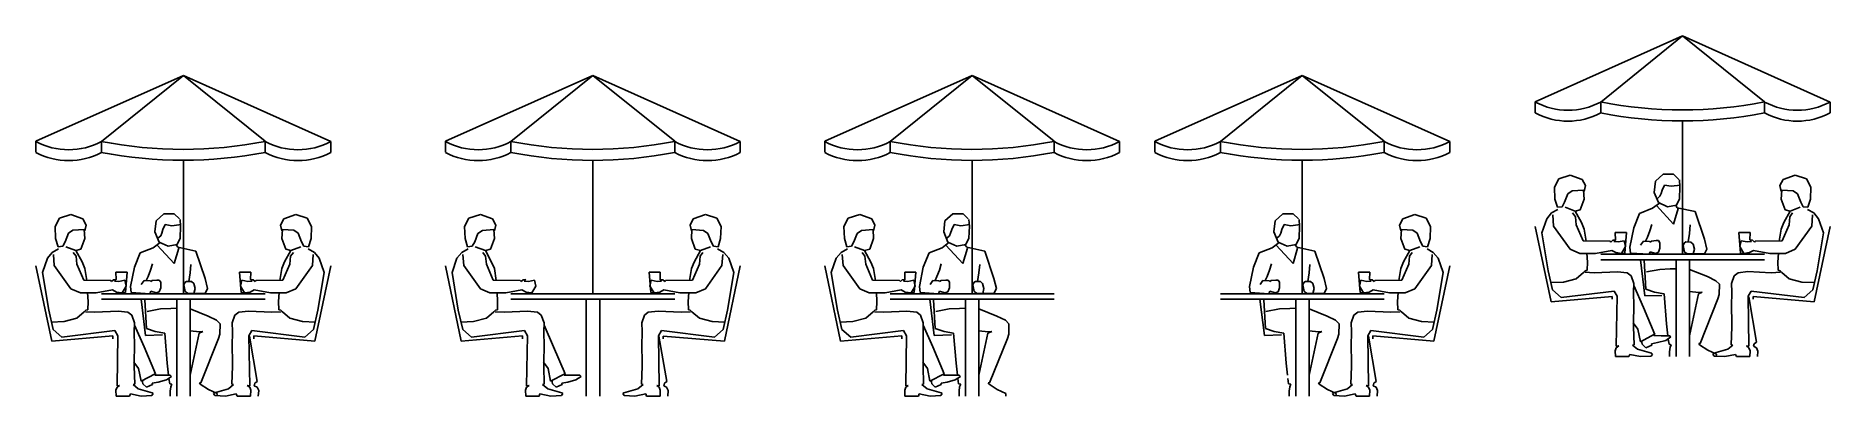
# Model space of a CAD drawing. Header units: millimetres. Extents: x 616.9 to 631.8, y -748.4 to -745.5.
import ezdxf

# ---------------------------------------------------------------- set-up
doc = ezdxf.new("R2010")
doc.units = ezdxf.units.MM
doc.header["$LTSCALE"] = 0.1
doc.layers.add('Texto', color=7, linetype='Continuous')

# ---------------------------------------------------------------- blocks, each defined once
blk = doc.blocks.new('GROUP06')
at = {"linetype": 'Continuous'}
for p, q in [((-897.84, 1623.507), (41.847, 2043.891)), ((-480.24, 1622.115), (41.847, 2043.891)), ((981.447, 1622.115), (41.847, 2043.891)), ((563.847, 1623.507), (41.847, 2043.891)), ((-897.84, 1553.907), (-897.84, 1623.507)), ((-480.24, 1552.515), (-480.24, 1622.115)), ((563.847, 1553.907), (563.847, 1623.507)), ((981.447, 1552.515), (981.447, 1622.115)), ((41.847, 652.5), (41.847, 1503.447)), ((-675.12, 1157.187), (-748.2, 1132.827)), ((-598.56, 1129.347), (-675.12, 1157.187)), ((-81.78, 1162.407), (-132.24, 1117.167)), ((-15.66, 1162.407), (-81.78, 1162.407)), ((17.4, 1129.347), (-15.66, 1162.407)), ((682.167, 1129.347), (758.727, 1157.187)), ((758.727, 1157.187), (831.807, 1132.827)), ((-748.2, 1132.827), (-776.04, 1080.627)), ((-776.04, 1080.627), (-772.56, 1004.067)), ((-711.66, 983.187), (-690.78, 1037.127)), ((-690.78, 1037.127), (-662.94, 1056.267)), ((-662.94, 1056.267), (-589.86, 1061.487)), ((-577.68, 1089.327), (-598.56, 1129.347)), ((-589.86, 1061.487), (-586.38, 1004.067)), ((-586.38, 1052.787), (-577.68, 1089.327)), ((-132.24, 1117.167), (-139.2, 1045.827)), ((-139.2, 1045.827), (-113.1, 981.447)), ((-95.7, 1038.867), (-102.66, 1021.467)), ((-88.74, 1061.487), (-95.7, 1038.867)), ((-73.08, 1092.807), (-88.74, 1061.487)), ((-31.32, 1085.847), (-73.08, 1092.807)), ((27.84, 1092.807), (-31.32, 1085.847)), ((24.36, 1082.367), (20.88, 1125.867)), ((20.88, 1005.807), (24.36, 1082.367)), ((661.287, 1089.327), (682.167, 1129.347)), ((669.987, 1052.787), (661.287, 1089.327)), ((673.467, 1061.487), (669.987, 1004.067)), ((746.547, 1056.267), (673.467, 1061.487)), ((774.387, 1037.127), (746.547, 1056.267)), ((795.267, 983.187), (774.387, 1037.127)), ((831.807, 1132.827), (859.647, 1080.627)), ((859.647, 1080.627), (856.167, 1004.067)), ((-793.44, 915.327), (-824.76, 878.787)), ((-753.42, 937.947), (-793.44, 915.327)), ((-772.56, 1004.067), (-756.9, 951.867)), ((-756.9, 951.867), (-727.32, 955.347)), ((-727.32, 955.347), (-711.66, 983.187)), ((-643.8, 927.507), (-708.18, 951.867)), ((-642.06, 890.967), (-659.46, 915.327)), ((-610.74, 936.207), (-643.8, 927.507)), ((-643.8, 927.507), (-603.78, 854.427)), ((-586.38, 1004.067), (-610.74, 936.207)), ((-149.64, 944.907), (-233.16, 911.847)), ((-106.14, 977.967), (-149.64, 944.907)), ((-125.28, 962.307), (-17.4, 843.987)), ((-102.66, 1021.467), (-120.06, 1005.807)), ((-113.1, 981.447), (-55.68, 955.347)), ((-55.68, 955.347), (1.74, 965.787)), ((-17.4, 843.987), (12.18, 943.167)), ((-1.74, 962.307), (6.96, 948.387)), ((1.74, 965.787), (20.88, 1005.807)), ((6.96, 948.387), (121.887, 924.027)), ((121.887, 924.027), (181.047, 748.2)), ((669.987, 1004.067), (694.347, 936.207)), ((727.407, 927.507), (687.387, 854.427)), ((694.347, 936.207), (727.407, 927.507)), ((725.667, 890.967), (743.067, 915.327)), ((727.407, 927.507), (791.787, 951.867)), ((810.927, 955.347), (795.267, 983.187)), ((840.507, 951.867), (810.927, 955.347)), ((837.027, 937.947), (877.047, 915.327)), ((856.167, 1004.067), (840.507, 951.867)), ((877.047, 915.327), (908.367, 878.787)), ((-796.92, 349.74), (-897.84, 829.98)), ((-824.76, 878.787), (-856.08, 788.22)), ((-786.48, 903.147), (-781.26, 831.72)), ((-781.26, 831.72), (-675.12, 683.82)), ((-636.84, 840.42), (-642.06, 890.967)), ((-593.34, 737.76), (-636.84, 840.42)), ((-603.78, 854.427), (-586.38, 812.58)), ((-586.38, 812.58), (-574.2, 736.02)), ((-269.7, 821.28), (-294.06, 697.74)), ((-233.16, 911.847), (-269.7, 821.28)), ((-167.04, 802.14), (-182.7, 762.12)), ((-154.86, 842.247), (-167.04, 802.14)), ((90.567, 838.68), (85.347, 784.74)), ((669.987, 812.667), (657.807, 736.107)), ((687.387, 854.427), (669.987, 812.667)), ((676.947, 737.847), (720.447, 840.507)), ((720.447, 840.507), (725.667, 890.967)), ((864.867, 831.807), (758.727, 683.907)), ((870.087, 903.147), (864.867, 831.807)), ((880.527, 349.827), (981.447, 829.98)), ((908.367, 878.787), (939.687, 788.307)), ((-856.08, 788.22), (-816.06, 546.36)), ((-421.08, 736.02), (-593.34, 737.76)), ((-415.86, 729.06), (-421.08, 736.02)), ((-403.68, 741.24), (-415.86, 729.06)), ((-386.28, 742.98), (-403.68, 741.24)), ((-396.72, 732.54), (-386.28, 742.98)), ((-368.88, 730.8), (-396.72, 732.54)), ((-388.02, 789.96), (-316.68, 789.96)), ((-386.28, 742.98), (-388.02, 789.96)), ((-330.6, 737.76), (-368.88, 730.8)), ((-348, 657.72), (-321.9, 701.22)), ((-321.9, 701.22), (-330.6, 737.76)), ((-316.68, 789.96), (-327.12, 659.46)), ((-294.06, 697.74), (-290.58, 659.46)), ((-208.8, 736.02), (-226.2, 709.92)), ((-168.78, 734.28), (-208.8, 736.02)), ((-182.7, 762.12), (-194.88, 736.02)), ((-165.3, 729.06), (-168.78, 734.28)), ((-156.6, 736.02), (-165.3, 729.06)), ((-127.02, 739.5), (-156.6, 736.02)), ((-111.36, 739.5), (-127.02, 739.5)), ((-113.1, 664.68), (-102.66, 690.78)), ((-102.66, 725.58), (-111.36, 739.5)), ((-102.66, 690.78), (-102.66, 725.58)), ((45.327, 708.18), (52.287, 723.84)), ((54.027, 666.42), (45.327, 708.18)), ((52.287, 723.84), (62.727, 730.8)), ((62.727, 730.8), (94.047, 729.06)), ((85.347, 784.74), (76.647, 730.8)), ((94.047, 729.06), (107.967, 716.88)), ((107.967, 716.88), (116.667, 685.56)), ((181.047, 748.2), (196.707, 685.56)), ((400.287, 790.047), (410.727, 659.547)), ((471.627, 790.047), (400.287, 790.047)), ((405.507, 701.307), (414.207, 737.847)), ((431.607, 657.807), (405.507, 701.307)), ((414.207, 737.847), (452.487, 730.887)), ((452.487, 730.887), (480.327, 732.627)), ((469.887, 743.067), (471.627, 790.047)), ((469.887, 743.067), (487.287, 741.327)), ((480.327, 732.627), (469.887, 743.067)), ((487.287, 741.327), (499.467, 729.147)), ((499.467, 729.147), (504.687, 736.107)), ((504.687, 736.107), (676.947, 737.847)), ((939.687, 788.307), (899.667, 546.447)), ((-675.12, 683.82), (-614.22, 657.72)), ((-614.22, 657.72), (-513.3, 657.72)), ((-565.5, 602.04), (-568.98, 659.46)), ((-567.24, 549.84), (-565.5, 602.04)), ((-513.3, 657.72), (-410.64, 676.86)), ((-480.24, 652.5), (563.847, 652.5)), ((-480.24, 617.7), (563.847, 617.7)), ((-410.64, 676.86), (-384.54, 662.94)), ((-384.54, 662.94), (-348, 657.72)), ((-327.12, 659.46), (-348, 655.98)), ((-290.58, 659.46), (-172.26, 652.5)), ((-227.94, 617.7), (-200.1, 386.28)), ((-203.58, 614.22), (-193.14, 429.78)), ((-172.26, 652.5), (-165.3, 668.16)), ((-165.3, 668.16), (-132.24, 657.72)), ((-132.24, 657.72), (-113.1, 664.68)), ((0, 617.7), (0, 0)), ((73.167, 654.24), (54.027, 666.42)), ((181.047, 654.24), (73.167, 654.24)), ((85.347, 617.7), (85.347, 0)), ((116.667, 685.56), (109.707, 654.24)), ((196.707, 685.56), (181.047, 654.24)), ((410.727, 659.547), (431.607, 656.067)), ((468.147, 663.027), (431.607, 657.807)), ((494.247, 676.947), (468.147, 663.027)), ((596.907, 657.807), (494.247, 676.947)), ((697.827, 657.807), (596.907, 657.807)), ((649.107, 602.127), (652.587, 659.547)), ((650.847, 549.927), (649.107, 602.127)), ((758.727, 683.907), (697.827, 657.807)), ((-816.06, 546.36), (-788.22, 424.56)), ((-800.4, 471.54), (-718.62, 475.02)), ((-718.62, 475.02), (-636.84, 495.9)), ((-636.84, 495.9), (-589.86, 535.92)), ((-589.86, 535.92), (-579.42, 546.36)), ((-522, 534.18), (-581.16, 537.66)), ((-579.42, 546.36), (-567.24, 549.84)), ((-374.1, 541.14), (-522, 534.18)), ((-311.46, 534.18), (-374.1, 541.14)), ((-287.1, 515.04), (-311.46, 534.18)), ((-269.7, 466.32), (-287.1, 515.04)), ((-271.44, 412.38), (-269.7, 466.32)), ((-189.66, 539.4), (-104.4, 555.06)), ((-104.4, 555.06), (-38.28, 558.54)), ((-38.28, 558.54), (-1.74, 560.28)), ((85.347, 555.06), (200.187, 509.82)), ((200.187, 509.82), (254.127, 483.72)), ((254.127, 483.72), (276.747, 461.1)), ((276.747, 461.1), (275.007, 394.98)), ((353.307, 466.407), (370.707, 515.127)), ((355.047, 412.467), (353.307, 466.407)), ((370.707, 515.127), (395.067, 534.267)), ((395.067, 534.267), (457.707, 541.227)), ((457.707, 541.227), (605.607, 534.267)), ((605.607, 534.267), (664.767, 537.747)), ((663.027, 546.447), (650.847, 549.927)), ((673.467, 536.007), (663.027, 546.447)), ((720.447, 495.987), (673.467, 536.007)), ((802.227, 475.107), (720.447, 495.987)), ((884.007, 471.627), (802.227, 475.107)), ((899.667, 546.447), (871.827, 424.647)), ((-407.16, 382.8), (-796.92, 349.74)), ((-788.22, 424.56), (-732.54, 375.84)), ((-732.54, 375.84), (-394.98, 417.6)), ((-407.16, 365.4), (-407.16, 382.8)), ((-394.98, 417.6), (-375.84, 384.54)), ((-375.84, 384.54), (-381.06, 66.12)), ((-269.7, 318.42), (-271.44, 412.38)), ((-269.7, 452.4), (-208.8, 313.2)), ((-200.1, 386.28), (-90.48, 389.76)), ((-193.14, 429.78), (-137.46, 410.64)), ((-137.46, 410.64), (-76.56, 400.2)), ((-76.56, 400.2), (-60.9, 208.8)), ((85.347, 415.86), (144.507, 408.9)), ((142.767, 400.2), (85.347, 132.24)), ((167.127, 410.64), (142.767, 400.2)), ((144.507, 408.9), (167.127, 410.64)), ((266.307, 367.14), (153.207, 83.52)), ((275.007, 394.98), (266.307, 367.14)), ((353.307, 318.507), (355.047, 412.467)), ((478.587, 417.687), (459.447, 384.627)), ((459.447, 384.627), (464.667, 66.207)), ((462.927, 381.147), (513.387, 92.307)), ((816.147, 375.927), (478.587, 417.687)), ((490.767, 382.8), (880.527, 349.827)), ((490.767, 365.4), (490.767, 382.8)), ((871.827, 424.647), (816.147, 375.927)), ((-271.44, 219.24), (-269.7, 318.42)), ((-208.8, 313.2), (-135.72, 140.94)), ((355.047, 219.327), (353.307, 318.507)), ((-243.6, 175.74), (-273.18, 215.76)), ((-271.44, 189.66), (-271.44, 219.24)), ((-267.96, 74.82), (-271.44, 189.66)), ((-227.94, 93.96), (-243.6, 175.74)), ((-137.46, 142.68), (-227.94, 93.96)), ((-135.72, 140.94), (-140.94, 133.98)), ((-140.94, 133.98), (-95.7, 132.24)), ((-95.7, 132.24), (-41.76, 132.24)), ((-33.06, 125.28), (-66.12, 102.66)), ((-60.9, 208.8), (-52.2, 132.24)), ((-41.76, 132.24), (-33.06, 125.28)), ((351.567, 74.907), (355.047, 189.747)), ((355.047, 189.747), (355.047, 219.327)), ((-381.06, 55.68), (-388.02, 36.54)), ((-388.02, 36.54), (-386.28, 0)), ((-386.28, 0), (-301.02, 0)), ((-365.4, 67.86), (-381.06, 55.68)), ((-381.06, 66.12), (-365.4, 67.86)), ((-301.02, 0), (-295.8, 13.92)), ((-295.8, 13.92), (-226.2, 0)), ((-278.4, 73.08), (-267.96, 74.82)), ((-245.34, 46.98), (-278.4, 73.08)), ((-156.6, 20.88), (-245.34, 46.98)), ((-226.2, 0), (-158.34, 3.48)), ((-217.5, 90.48), (-217.5, 97.44)), ((-215.76, 78.3), (-217.5, 90.48)), ((-193.14, 55.68), (-215.76, 78.3)), ((-154.86, 73.08), (-193.14, 55.68)), ((-158.34, 3.48), (-149.64, 15.66)), ((-118.32, 88.74), (-156.6, 81.78)), ((-156.6, 81.78), (-154.86, 73.08)), ((-149.64, 15.66), (-156.6, 20.88)), ((-66.12, 102.66), (-118.32, 88.74)), ((-50.46, 111.36), (-45.24, 78.3)), ((-45.24, 78.3), (-31.32, 74.82)), ((-38.28, 59.16), (-41.76, 31.32)), ((-41.76, 31.32), (-41.76, 0)), ((-31.32, 74.82), (-38.28, 59.16)), ((144.507, 83.52), (149.727, 74.82)), ((153.207, 83.52), (144.507, 83.52)), ((149.727, 74.82), (201.927, 41.76)), ((201.927, 41.76), (257.607, 15.66)), ((233.334, 15.747), (240.294, 20.967)), ((242.034, 3.567), (233.334, 15.747)), ((240.294, 20.967), (328.947, 47.067)), ((309.894, 0.087), (242.034, 3.567)), ((257.607, 15.66), (255.867, 0)), ((379.407, 14.007), (309.894, 0.087)), ((328.947, 47.067), (362.007, 73.167)), ((362.007, 73.167), (351.567, 74.907)), ((384.627, 0.087), (379.407, 14.007)), ((469.887, 0.087), (384.627, 0.087)), ((449.007, 67.947), (464.667, 55.767)), ((464.667, 66.207), (449.007, 67.947)), ((464.667, 55.767), (471.627, 36.627)), ((471.627, 36.627), (469.887, 0.087)), ((497.727, 81.867), (494.247, 66.207)), ((494.247, 66.207), (511.647, 55.767)), ((513.387, 92.307), (497.727, 81.867)), ((511.647, 55.767), (522.087, 34.887)), ((522.087, 34.887), (518.607, 0.087))]:
    blk.add_line(p, q, dxfattribs=at)
for centre, radius, start, end in [((-689.04, 2013.267), 443.352, 241.9109645, 298.0989324), ((40.455, 4278.051), 2706.048, 258.8775551, 281.1227774), ((772.647, 2013.267), 443.352, 241.9010447, 298.0890126), ((-689.04, 1943.667), 443.352, 241.9109645, 298.0989324), ((40.455, 4208.451), 2706.048, 258.8775551, 281.1231328), ((772.647, 1943.667), 443.352, 241.9010447, 298.0890126)]:
    blk.add_arc(centre, radius, start, end, dxfattribs=at)
blk = doc.blocks.new('GROUP05')
at = {"linetype": 'Continuous'}
for p, q in [((-897.84, 1623.42), (41.673, 2043.804)), ((-480.327, 1622.028), (41.673, 2043.804)), ((981.273, 1622.028), (41.673, 2043.804)), ((563.673, 1623.42), (41.673, 2043.804)), ((-897.84, 1553.82), (-897.84, 1623.42)), ((-480.327, 1552.428), (-480.327, 1622.028)), ((563.673, 1553.82), (563.673, 1623.42)), ((981.273, 1552.428), (981.273, 1622.028)), ((41.76, 652.5), (41.76, 1503.36)), ((-675.12, 1157.1), (-748.2, 1132.74)), ((-598.56, 1129.26), (-675.12, 1157.1)), ((682.08, 1129.26), (758.64, 1157.1)), ((758.64, 1157.1), (831.72, 1132.74)), ((-748.2, 1132.74), (-776.04, 1080.54)), ((-776.04, 1080.54), (-772.56, 1003.98)), ((-711.66, 983.1), (-690.78, 1037.04)), ((-690.78, 1037.04), (-662.94, 1056.18)), ((-662.94, 1056.18), (-589.86, 1061.4)), ((-577.68, 1089.24), (-598.56, 1129.26)), ((-589.86, 1061.4), (-586.38, 1003.98)), ((-586.38, 1052.7), (-577.68, 1089.24)), ((661.2, 1089.24), (682.08, 1129.26)), ((669.9, 1052.7), (661.2, 1089.24)), ((673.38, 1061.4), (669.9, 1003.98)), ((746.46, 1056.18), (673.38, 1061.4)), ((774.3, 1037.04), (746.46, 1056.18)), ((795.18, 983.1), (774.3, 1037.04)), ((831.72, 1132.74), (859.56, 1080.54)), ((859.56, 1080.54), (856.08, 1003.98)), ((-793.44, 915.24), (-824.76, 878.7)), ((-753.42, 937.86), (-793.44, 915.24)), ((-772.56, 1003.98), (-756.9, 951.78)), ((-756.9, 951.78), (-727.32, 955.26)), ((-727.32, 955.26), (-711.66, 983.1)), ((-643.8, 927.42), (-708.18, 951.78)), ((-642.06, 890.88), (-659.46, 915.24)), ((-610.74, 936.12), (-643.8, 927.42)), ((-643.8, 927.42), (-603.78, 854.34)), ((-586.38, 1003.98), (-610.74, 936.12)), ((669.9, 1003.98), (694.26, 936.12)), ((727.32, 927.42), (687.3, 854.34)), ((694.26, 936.12), (727.32, 927.42)), ((725.58, 890.88), (742.98, 915.24)), ((727.32, 927.42), (791.7, 951.78)), ((810.84, 955.26), (795.18, 983.1)), ((840.42, 951.78), (810.84, 955.26)), ((836.94, 937.86), (876.96, 915.24)), ((856.08, 1003.98), (840.42, 951.78)), ((876.96, 915.24), (908.28, 878.7)), ((-796.92, 349.74), (-897.84, 829.98)), ((-824.76, 878.7), (-856.08, 788.22)), ((-786.48, 903.06), (-781.26, 831.72)), ((-781.26, 831.72), (-675.12, 683.82)), ((-636.84, 840.42), (-642.06, 890.88)), ((-593.34, 737.76), (-636.84, 840.42)), ((-603.78, 854.34), (-586.38, 812.58)), ((-586.38, 812.58), (-574.2, 736.02)), ((669.9, 812.58), (657.72, 736.02)), ((687.3, 854.34), (669.9, 812.58)), ((676.86, 737.76), (720.36, 840.42)), ((720.36, 840.42), (725.58, 890.88)), ((864.78, 831.72), (758.64, 683.82)), ((870, 903.06), (864.78, 831.72)), ((880.353, 349.74), (981.273, 829.893)), ((908.28, 878.7), (939.6, 788.22)), ((-856.08, 788.22), (-816.06, 546.36)), ((-421.08, 736.02), (-593.34, 737.76)), ((-415.86, 729.06), (-421.08, 736.02)), ((-403.68, 741.24), (-415.86, 729.06)), ((-386.28, 742.98), (-403.68, 741.24)), ((-396.72, 732.54), (-386.28, 742.98)), ((-368.88, 730.8), (-396.72, 732.54)), ((-330.6, 737.76), (-368.88, 730.8)), ((-348, 657.72), (-321.9, 701.22)), ((-321.9, 701.22), (-330.6, 737.76)), ((400.2, 789.96), (410.64, 659.46)), ((471.54, 789.96), (400.2, 789.96)), ((405.42, 701.22), (414.12, 737.76)), ((431.52, 657.72), (405.42, 701.22)), ((414.12, 737.76), (452.4, 730.8)), ((452.4, 730.8), (480.24, 732.54)), ((469.8, 742.98), (471.54, 789.96)), ((469.8, 742.98), (487.2, 741.24)), ((480.24, 732.54), (469.8, 742.98)), ((487.2, 741.24), (499.38, 729.06)), ((499.38, 729.06), (504.6, 736.02)), ((504.6, 736.02), (676.86, 737.76)), ((939.6, 788.22), (899.58, 546.36)), ((-675.12, 683.82), (-614.22, 657.72)), ((-614.22, 657.72), (-513.3, 657.72)), ((-565.5, 602.04), (-568.98, 659.46)), ((-567.24, 549.84), (-565.5, 602.04)), ((-513.3, 657.72), (-410.64, 676.86)), ((-480.24, 652.5), (563.76, 652.5)), ((-480.24, 617.7), (563.76, 617.7)), ((-410.64, 676.86), (-384.54, 662.94)), ((-384.54, 662.94), (-348, 657.72)), ((0, 617.7), (0, 0)), ((85.26, 617.7), (85.26, 0)), ((410.64, 659.46), (431.52, 655.98)), ((468.06, 662.94), (431.52, 657.72)), ((494.16, 676.86), (468.06, 662.94)), ((596.82, 657.72), (494.16, 676.86)), ((697.74, 657.72), (596.82, 657.72)), ((649.02, 602.04), (652.5, 659.46)), ((650.76, 549.84), (649.02, 602.04)), ((758.64, 683.82), (697.74, 657.72)), ((-816.06, 546.36), (-788.22, 424.56)), ((-800.4, 471.54), (-718.62, 475.02)), ((-718.62, 475.02), (-636.84, 495.9)), ((-636.84, 495.9), (-589.86, 535.92)), ((-589.86, 535.92), (-579.42, 546.36)), ((-522, 534.18), (-581.16, 537.66)), ((-579.42, 546.36), (-567.24, 549.84)), ((-374.1, 541.14), (-522, 534.18)), ((-311.46, 534.18), (-374.1, 541.14)), ((-287.1, 515.04), (-311.46, 534.18)), ((-269.7, 466.32), (-287.1, 515.04)), ((-271.44, 412.38), (-269.7, 466.32)), ((353.22, 466.32), (370.62, 515.04)), ((354.96, 412.38), (353.22, 466.32)), ((370.62, 515.04), (394.98, 534.18)), ((394.98, 534.18), (457.62, 541.14)), ((457.62, 541.14), (605.52, 534.18)), ((605.52, 534.18), (664.68, 537.66)), ((662.94, 546.36), (650.76, 549.84)), ((673.38, 535.92), (662.94, 546.36)), ((720.36, 495.9), (673.38, 535.92)), ((802.14, 475.02), (720.36, 495.9)), ((883.92, 471.54), (802.14, 475.02)), ((899.58, 546.36), (871.74, 424.56)), ((-407.16, 382.8), (-796.92, 349.74)), ((-788.22, 424.56), (-732.54, 375.84)), ((-732.54, 375.84), (-394.98, 417.6)), ((-407.16, 365.4), (-407.16, 382.8)), ((-394.98, 417.6), (-375.84, 384.54)), ((-375.84, 384.54), (-381.06, 66.12)), ((-269.7, 318.42), (-271.44, 412.38)), ((-269.7, 452.4), (-208.8, 313.2)), ((353.22, 318.42), (354.96, 412.38)), ((478.5, 417.6), (459.36, 384.54)), ((459.36, 384.54), (464.58, 66.12)), ((462.84, 381.06), (513.3, 92.22)), ((816.06, 375.84), (478.5, 417.6)), ((490.68, 382.713), (880.353, 349.74)), ((490.68, 365.4), (490.68, 382.713)), ((871.74, 424.56), (816.06, 375.84)), ((-271.44, 219.24), (-269.7, 318.42)), ((-208.8, 313.2), (-135.72, 140.94)), ((354.96, 219.24), (353.22, 318.42)), ((-243.6, 175.74), (-273.18, 215.76)), ((-271.44, 189.66), (-271.44, 219.24)), ((-267.96, 74.82), (-271.44, 189.66)), ((-227.94, 93.96), (-243.6, 175.74)), ((-137.46, 142.68), (-227.94, 93.96)), ((-135.72, 140.94), (-140.94, 133.98)), ((-140.94, 133.98), (-95.7, 132.24)), ((-95.7, 132.24), (-41.76, 132.24)), ((-33.06, 125.28), (-66.12, 102.66)), ((-41.76, 132.24), (-33.06, 125.28)), ((351.48, 74.82), (354.96, 189.66)), ((354.96, 189.66), (354.96, 219.24)), ((-381.06, 55.68), (-388.02, 36.54)), ((-388.02, 36.54), (-386.28, 0)), ((-386.28, 0), (-301.02, 0)), ((-365.4, 67.86), (-381.06, 55.68)), ((-381.06, 66.12), (-365.4, 67.86)), ((-301.02, 0), (-295.8, 13.92)), ((-295.8, 13.92), (-226.2, 0)), ((-278.4, 73.08), (-267.96, 74.82)), ((-245.34, 46.98), (-278.4, 73.08)), ((-156.6, 20.88), (-245.34, 46.98)), ((-226.2, 0), (-158.34, 3.48)), ((-217.5, 90.48), (-217.5, 97.44)), ((-215.76, 78.3), (-217.5, 90.48)), ((-193.14, 55.68), (-215.76, 78.3)), ((-154.86, 73.08), (-193.14, 55.68)), ((-158.34, 3.48), (-149.64, 15.66)), ((-118.32, 88.74), (-156.6, 81.78)), ((-156.6, 81.78), (-154.86, 73.08)), ((-149.64, 15.66), (-156.6, 20.88)), ((-66.12, 102.66), (-118.32, 88.74)), ((233.16, 15.66), (240.12, 20.88)), ((241.86, 3.48), (233.16, 15.66)), ((240.12, 20.88), (328.86, 46.98)), ((309.72, 0), (241.86, 3.48)), ((379.32, 13.92), (309.72, 0)), ((328.86, 46.98), (361.92, 73.08)), ((361.92, 73.08), (351.48, 74.82)), ((384.54, 0), (379.32, 13.92)), ((469.8, 0), (384.54, 0)), ((448.92, 67.86), (464.58, 55.68)), ((464.58, 66.12), (448.92, 67.86)), ((464.58, 55.68), (471.54, 36.54)), ((471.54, 36.54), (469.8, 0)), ((497.64, 81.78), (494.16, 66.12)), ((494.16, 66.12), (511.56, 55.68)), ((513.3, 92.22), (497.64, 81.78)), ((511.56, 55.68), (522, 34.8)), ((522, 34.8), (518.52, 0))]:
    blk.add_line(p, q, dxfattribs=at)
for centre, radius, start, end in [((-689.127, 2013.18), 443.352, 241.9162583, 298.0989324), ((40.281, 4277.877), 2706.048, 258.8790073, 281.1249404), ((772.473, 2013.18), 443.352, 241.9162583, 298.0989324), ((-689.127, 1943.58), 443.352, 241.9109645, 298.0989324), ((40.281, 4208.277), 2706.048, 258.8790073, 281.1249404), ((772.473, 1943.58), 443.352, 241.9109645, 298.0989324)]:
    blk.add_arc(centre, radius, start, end, dxfattribs=at)
blk = doc.blocks.new('GROUP07')
at = {"linetype": 'Continuous'}
for p, q in [((-897.84, 1623.42), (41.76, 2043.804)), ((-480.327, 1622.028), (41.76, 2043.804)), ((981.273, 1622.028), (41.76, 2043.804)), ((563.673, 1623.42), (41.76, 2043.804)), ((-897.84, 1553.82), (-897.84, 1623.42)), ((-480.327, 1552.428), (-480.327, 1622.028)), ((563.673, 1553.82), (563.673, 1623.42)), ((981.273, 1552.428), (981.273, 1622.028)), ((41.76, 652.5), (41.76, 1503.36)), ((-675.12, 1157.1), (-748.2, 1132.74)), ((-598.56, 1129.26), (-675.12, 1157.1)), ((-81.78, 1162.32), (-132.24, 1117.08)), ((-15.66, 1162.32), (-81.78, 1162.32)), ((17.4, 1129.26), (-15.66, 1162.32)), ((-748.2, 1132.74), (-776.04, 1080.54)), ((-776.04, 1080.54), (-772.56, 1003.98)), ((-711.66, 983.1), (-690.78, 1037.04)), ((-690.78, 1037.04), (-662.94, 1056.18)), ((-662.94, 1056.18), (-589.86, 1061.4)), ((-577.68, 1089.24), (-598.56, 1129.26)), ((-589.86, 1061.4), (-586.38, 1003.98)), ((-586.38, 1052.7), (-577.68, 1089.24)), ((-132.24, 1117.08), (-139.2, 1045.74)), ((-139.2, 1045.74), (-113.1, 981.36)), ((-95.7, 1038.78), (-102.66, 1021.38)), ((-88.74, 1061.4), (-95.7, 1038.78)), ((-73.08, 1092.72), (-88.74, 1061.4)), ((-31.32, 1085.76), (-73.08, 1092.72)), ((27.84, 1092.72), (-31.32, 1085.76)), ((24.36, 1082.28), (20.88, 1125.78)), ((20.88, 1005.72), (24.36, 1082.28)), ((-793.44, 915.24), (-824.76, 878.7)), ((-753.42, 937.86), (-793.44, 915.24)), ((-772.56, 1003.98), (-756.9, 951.78)), ((-756.9, 951.78), (-727.32, 955.26)), ((-727.32, 955.26), (-711.66, 983.1)), ((-643.8, 927.42), (-708.18, 951.78)), ((-642.06, 890.88), (-659.46, 915.24)), ((-610.74, 936.12), (-643.8, 927.42)), ((-643.8, 927.42), (-603.78, 854.34)), ((-586.38, 1003.98), (-610.74, 936.12)), ((-149.64, 944.82), (-233.16, 911.76)), ((-106.14, 977.88), (-149.64, 944.82)), ((-125.28, 962.22), (-17.4, 843.9)), ((-102.66, 1021.38), (-120.06, 1005.72)), ((-113.1, 981.36), (-55.68, 955.26)), ((-55.68, 955.26), (1.74, 965.7)), ((-17.4, 843.9), (12.18, 943.08)), ((-1.74, 962.22), (6.96, 948.3)), ((1.74, 965.7), (20.88, 1005.72)), ((6.96, 948.3), (121.8, 923.94)), ((121.8, 923.94), (180.96, 748.2)), ((-796.92, 349.74), (-897.84, 829.98)), ((-824.76, 878.7), (-856.08, 788.22)), ((-786.48, 903.06), (-781.26, 831.72)), ((-781.26, 831.72), (-675.12, 683.82)), ((-636.84, 840.42), (-642.06, 890.88)), ((-593.34, 737.76), (-636.84, 840.42)), ((-603.78, 854.34), (-586.38, 812.58)), ((-586.38, 812.58), (-574.2, 736.02)), ((-269.7, 821.28), (-294.06, 697.74)), ((-233.16, 911.76), (-269.7, 821.28)), ((-167.04, 802.14), (-182.7, 762.12)), ((-154.86, 842.16), (-167.04, 802.14)), ((90.48, 838.68), (85.26, 784.74)), ((-856.08, 788.22), (-816.06, 546.36)), ((-421.08, 736.02), (-593.34, 737.76)), ((-415.86, 729.06), (-421.08, 736.02)), ((-403.68, 741.24), (-415.86, 729.06)), ((-386.28, 742.98), (-403.68, 741.24)), ((-396.72, 732.54), (-386.28, 742.98)), ((-368.88, 730.8), (-396.72, 732.54)), ((-388.02, 789.96), (-316.68, 789.96)), ((-386.28, 742.98), (-388.02, 789.96)), ((-330.6, 737.76), (-368.88, 730.8)), ((-348, 657.72), (-321.9, 701.22)), ((-321.9, 701.22), (-330.6, 737.76)), ((-316.68, 789.96), (-327.12, 659.46)), ((-294.06, 697.74), (-290.58, 659.46)), ((-208.8, 736.02), (-226.2, 709.92)), ((-168.78, 734.28), (-208.8, 736.02)), ((-182.7, 762.12), (-194.88, 736.02)), ((-165.3, 729.06), (-168.78, 734.28)), ((-156.6, 736.02), (-165.3, 729.06)), ((-127.02, 739.5), (-156.6, 736.02)), ((-111.36, 739.5), (-127.02, 739.5)), ((-113.1, 664.68), (-102.66, 690.78)), ((-102.66, 725.58), (-111.36, 739.5)), ((-102.66, 690.78), (-102.66, 725.58)), ((45.24, 708.18), (52.2, 723.84)), ((53.94, 666.42), (45.24, 708.18)), ((52.2, 723.84), (62.64, 730.8)), ((62.64, 730.8), (93.96, 729.06)), ((85.26, 784.74), (76.56, 730.8)), ((93.96, 729.06), (107.88, 716.88)), ((107.88, 716.88), (116.58, 685.56)), ((180.96, 748.2), (196.62, 685.56)), ((-675.12, 683.82), (-614.22, 657.72)), ((-614.22, 657.72), (-513.3, 657.72)), ((-565.5, 602.04), (-568.98, 659.46)), ((-567.24, 549.84), (-565.5, 602.04)), ((-513.3, 657.72), (-410.64, 676.86)), ((-480.24, 652.5), (563.76, 652.5)), ((-480.24, 617.7), (563.76, 617.7)), ((-410.64, 676.86), (-384.54, 662.94)), ((-384.54, 662.94), (-348, 657.72)), ((-327.12, 659.46), (-348, 655.98)), ((-290.58, 659.46), (-172.26, 652.5)), ((-227.94, 617.7), (-200.1, 386.28)), ((-203.58, 614.22), (-193.14, 429.78)), ((-172.26, 652.5), (-165.3, 668.16)), ((-165.3, 668.16), (-132.24, 657.72)), ((-132.24, 657.72), (-113.1, 664.68)), ((0, 617.7), (0, 0)), ((73.08, 654.24), (53.94, 666.42)), ((180.96, 654.24), (73.08, 654.24)), ((85.26, 617.7), (85.26, 0)), ((116.58, 685.56), (109.62, 654.24)), ((196.62, 685.56), (180.96, 654.24)), ((-816.06, 546.36), (-788.22, 424.56)), ((-800.4, 471.54), (-718.62, 475.02)), ((-718.62, 475.02), (-636.84, 495.9)), ((-636.84, 495.9), (-589.86, 535.92)), ((-589.86, 535.92), (-579.42, 546.36)), ((-522, 534.18), (-581.16, 537.66)), ((-579.42, 546.36), (-567.24, 549.84)), ((-374.1, 541.14), (-522, 534.18)), ((-311.46, 534.18), (-374.1, 541.14)), ((-287.1, 515.04), (-311.46, 534.18)), ((-269.7, 466.32), (-287.1, 515.04)), ((-271.44, 412.38), (-269.7, 466.32)), ((-189.66, 539.4), (-104.4, 555.06)), ((-104.4, 555.06), (-38.28, 558.54)), ((-38.28, 558.54), (-1.74, 560.28)), ((85.26, 555.06), (200.1, 509.82)), ((200.1, 509.82), (254.04, 483.72)), ((254.04, 483.72), (276.66, 461.1)), ((276.66, 461.1), (274.92, 394.98)), ((-407.16, 382.8), (-796.92, 349.74)), ((-788.22, 424.56), (-732.54, 375.84)), ((-732.54, 375.84), (-394.98, 417.6)), ((-407.16, 365.4), (-407.16, 382.8)), ((-394.98, 417.6), (-375.84, 384.54)), ((-375.84, 384.54), (-381.06, 66.12)), ((-269.7, 318.42), (-271.44, 412.38)), ((-269.7, 452.4), (-208.8, 313.2)), ((-200.1, 386.28), (-90.48, 389.76)), ((-193.14, 429.78), (-137.46, 410.64)), ((-137.46, 410.64), (-76.56, 400.2)), ((-76.56, 400.2), (-60.9, 208.8)), ((85.26, 415.86), (144.42, 408.9)), ((142.68, 400.2), (85.26, 132.24)), ((167.04, 410.64), (142.68, 400.2)), ((144.42, 408.9), (167.04, 410.64)), ((266.22, 367.14), (153.12, 83.52)), ((274.92, 394.98), (266.22, 367.14)), ((-271.44, 219.24), (-269.7, 318.42)), ((-208.8, 313.2), (-135.72, 140.94)), ((-243.6, 175.74), (-273.18, 215.76)), ((-271.44, 189.66), (-271.44, 219.24)), ((-267.96, 74.82), (-271.44, 189.66)), ((-227.94, 93.96), (-243.6, 175.74)), ((-137.46, 142.68), (-227.94, 93.96)), ((-135.72, 140.94), (-140.94, 133.98)), ((-140.94, 133.98), (-95.7, 132.24)), ((-95.7, 132.24), (-41.76, 132.24)), ((-33.06, 125.28), (-66.12, 102.66)), ((-60.9, 208.8), (-52.2, 132.24)), ((-41.76, 132.24), (-33.06, 125.28)), ((-381.06, 55.68), (-388.02, 36.54)), ((-388.02, 36.54), (-386.28, 0)), ((-386.28, 0), (-301.02, 0)), ((-365.4, 67.86), (-381.06, 55.68)), ((-381.06, 66.12), (-365.4, 67.86)), ((-301.02, 0), (-295.8, 13.92)), ((-295.8, 13.92), (-226.2, 0)), ((-278.4, 73.08), (-267.96, 74.82)), ((-245.34, 46.98), (-278.4, 73.08)), ((-156.6, 20.88), (-245.34, 46.98)), ((-226.2, 0), (-158.34, 3.48)), ((-217.5, 90.48), (-217.5, 97.44)), ((-215.76, 78.3), (-217.5, 90.48)), ((-193.14, 55.68), (-215.76, 78.3)), ((-154.86, 73.08), (-193.14, 55.68)), ((-158.34, 3.48), (-149.64, 15.66)), ((-118.32, 88.74), (-156.6, 81.78)), ((-156.6, 81.78), (-154.86, 73.08)), ((-149.64, 15.66), (-156.6, 20.88)), ((-66.12, 102.66), (-118.32, 88.74)), ((-50.46, 111.36), (-45.24, 78.3)), ((-45.24, 78.3), (-31.32, 74.82)), ((-38.28, 59.16), (-41.76, 31.32)), ((-41.76, 31.32), (-41.76, 0)), ((-31.32, 74.82), (-38.28, 59.16)), ((144.42, 83.52), (149.64, 74.82)), ((153.12, 83.52), (144.42, 83.52)), ((149.64, 74.82), (201.84, 41.76)), ((201.84, 41.76), (257.52, 15.66)), ((257.52, 15.66), (255.78, 0))]:
    blk.add_line(p, q, dxfattribs=at)
for centre, radius, start, end in [((-689.127, 2013.18), 443.352, 241.9162583, 298.0989324), ((40.368, 4277.877), 2706.048, 258.8771997, 281.1231328), ((772.473, 2013.18), 443.352, 241.9162583, 298.0989324), ((-689.127, 1943.58), 443.352, 241.9109645, 298.0989324), ((40.368, 4208.277), 2706.048, 258.8771997, 281.1231328), ((772.473, 1943.58), 443.352, 241.9109645, 298.0989324)]:
    blk.add_arc(centre, radius, start, end, dxfattribs=at)
blk = doc.blocks.new('GROUP08')
at = {"linetype": 'Continuous'}
for p, q in [((-897.84, 1623.507), (41.847, 2043.891)), ((-480.24, 1622.115), (41.847, 2043.891)), ((563.847, 1623.507), (41.847, 2043.891)), ((981.447, 1622.115), (41.847, 2043.891)), ((-897.84, 1553.907), (-897.84, 1623.507)), ((-480.24, 1552.515), (-480.24, 1622.115)), ((563.847, 1553.907), (563.847, 1623.507)), ((981.447, 1552.515), (981.447, 1622.115)), ((41.847, 652.5), (41.847, 1503.447)), ((-81.78, 1162.407), (-132.24, 1117.167)), ((-15.66, 1162.407), (-81.78, 1162.407)), ((17.4, 1129.347), (-15.66, 1162.407)), ((682.167, 1129.347), (758.727, 1157.187)), ((758.727, 1157.187), (831.807, 1132.827)), ((-132.24, 1117.167), (-139.2, 1045.827)), ((-139.2, 1045.827), (-113.1, 981.447)), ((-95.7, 1038.867), (-102.66, 1021.467)), ((-88.74, 1061.487), (-95.7, 1038.867)), ((-73.08, 1092.807), (-88.74, 1061.487)), ((-31.32, 1085.847), (-73.08, 1092.807)), ((27.84, 1092.807), (-31.32, 1085.847)), ((24.36, 1082.367), (20.88, 1125.867)), ((20.88, 1005.807), (24.36, 1082.367)), ((661.287, 1089.327), (682.167, 1129.347)), ((669.987, 1052.787), (661.287, 1089.327)), ((673.467, 1061.487), (669.987, 1004.067)), ((746.547, 1056.267), (673.467, 1061.487)), ((774.387, 1037.127), (746.547, 1056.267)), ((795.267, 983.187), (774.387, 1037.127)), ((831.807, 1132.827), (859.647, 1080.627)), ((859.647, 1080.627), (856.167, 1004.067)), ((-149.64, 944.907), (-233.16, 911.847)), ((-106.14, 977.967), (-149.64, 944.907)), ((-125.28, 962.307), (-17.4, 843.987)), ((-102.66, 1021.467), (-120.06, 1005.807)), ((-113.1, 981.447), (-55.68, 955.347)), ((-55.68, 955.347), (1.74, 965.787)), ((-17.4, 843.987), (12.18, 943.167)), ((-1.74, 962.307), (6.96, 948.387)), ((1.74, 965.787), (20.88, 1005.807)), ((6.96, 948.387), (121.887, 924.027)), ((121.887, 924.027), (181.047, 748.2)), ((669.987, 1004.067), (694.347, 936.207)), ((727.407, 927.507), (687.387, 854.427)), ((694.347, 936.207), (727.407, 927.507)), ((725.667, 890.967), (743.067, 915.327)), ((727.407, 927.507), (791.787, 951.867)), ((810.927, 955.347), (795.267, 983.187)), ((840.507, 951.867), (810.927, 955.347)), ((837.027, 937.947), (877.047, 915.327)), ((856.167, 1004.067), (840.507, 951.867)), ((877.047, 915.327), (908.367, 878.787)), ((-269.7, 821.28), (-294.06, 697.74)), ((-233.16, 911.847), (-269.7, 821.28)), ((-167.04, 802.14), (-182.7, 762.12)), ((-154.86, 842.247), (-167.04, 802.14)), ((90.567, 838.68), (85.347, 784.74)), ((669.987, 812.667), (657.807, 736.107)), ((687.387, 854.427), (669.987, 812.667)), ((676.947, 737.847), (720.447, 840.507)), ((720.447, 840.507), (725.667, 890.967)), ((864.867, 831.807), (758.727, 683.907)), ((870.087, 903.147), (864.867, 831.807)), ((880.527, 349.827), (981.447, 829.98)), ((908.367, 878.787), (939.687, 788.307)), ((-294.06, 697.74), (-290.58, 659.46)), ((-208.8, 736.02), (-226.2, 709.92)), ((-168.78, 734.28), (-208.8, 736.02)), ((-182.7, 762.12), (-194.88, 736.02)), ((-165.3, 729.06), (-168.78, 734.28)), ((-156.6, 736.02), (-165.3, 729.06)), ((-127.02, 739.5), (-156.6, 736.02)), ((-111.36, 739.5), (-127.02, 739.5)), ((-113.1, 664.68), (-102.66, 690.78)), ((-102.66, 725.58), (-111.36, 739.5)), ((-102.66, 690.78), (-102.66, 725.58)), ((45.327, 708.18), (52.287, 723.84)), ((54.027, 666.42), (45.327, 708.18)), ((52.287, 723.84), (62.727, 730.8)), ((62.727, 730.8), (94.047, 729.06)), ((85.347, 784.74), (76.647, 730.8)), ((94.047, 729.06), (107.967, 716.88)), ((107.967, 716.88), (116.667, 685.56)), ((181.047, 748.2), (196.707, 685.56)), ((400.287, 790.047), (410.727, 659.547)), ((471.627, 790.047), (400.287, 790.047)), ((405.507, 701.307), (414.207, 737.847)), ((431.607, 657.807), (405.507, 701.307)), ((414.207, 737.847), (452.487, 730.887)), ((452.487, 730.887), (480.327, 732.627)), ((469.887, 743.067), (471.627, 790.047)), ((469.887, 743.067), (487.287, 741.327)), ((480.327, 732.627), (469.887, 743.067)), ((487.287, 741.327), (499.467, 729.147)), ((499.467, 729.147), (504.687, 736.107)), ((504.687, 736.107), (676.947, 737.847)), ((939.687, 788.307), (899.667, 546.447)), ((-480.24, 652.5), (563.847, 652.5)), ((-480.24, 617.7), (563.847, 617.7)), ((-290.58, 659.46), (-172.26, 652.5)), ((-227.94, 617.7), (-200.1, 386.28)), ((-203.58, 614.22), (-193.14, 429.78)), ((-172.26, 652.5), (-165.3, 668.16)), ((-165.3, 668.16), (-132.24, 657.72)), ((-132.24, 657.72), (-113.1, 664.68)), ((0, 617.7), (0, 0)), ((73.167, 654.24), (54.027, 666.42)), ((181.047, 654.24), (73.167, 654.24)), ((85.347, 617.7), (85.347, 0)), ((116.667, 685.56), (109.707, 654.24)), ((196.707, 685.56), (181.047, 654.24)), ((410.727, 659.547), (431.607, 656.067)), ((468.147, 663.027), (431.607, 657.807)), ((494.247, 676.947), (468.147, 663.027)), ((596.907, 657.807), (494.247, 676.947)), ((697.827, 657.807), (596.907, 657.807)), ((649.107, 602.127), (652.587, 659.547)), ((650.847, 549.927), (649.107, 602.127)), ((758.727, 683.907), (697.827, 657.807)), ((-189.66, 539.4), (-104.4, 555.06)), ((-104.4, 555.06), (-38.28, 558.54)), ((-38.28, 558.54), (-1.74, 560.28)), ((85.347, 555.06), (200.187, 509.82)), ((200.187, 509.82), (254.127, 483.72)), ((254.127, 483.72), (276.747, 461.1)), ((276.747, 461.1), (275.007, 394.98)), ((353.307, 466.407), (370.707, 515.127)), ((355.047, 412.467), (353.307, 466.407)), ((370.707, 515.127), (395.067, 534.267)), ((395.067, 534.267), (457.707, 541.227)), ((457.707, 541.227), (605.607, 534.267)), ((605.607, 534.267), (664.767, 537.747)), ((663.027, 546.447), (650.847, 549.927)), ((673.467, 536.007), (663.027, 546.447)), ((720.447, 495.987), (673.467, 536.007)), ((802.227, 475.107), (720.447, 495.987)), ((884.007, 471.627), (802.227, 475.107)), ((899.667, 546.447), (871.827, 424.647)), ((-200.1, 386.28), (-90.48, 389.76)), ((-193.14, 429.78), (-137.46, 410.64)), ((-137.46, 410.64), (-76.56, 400.2)), ((-76.56, 400.2), (-60.9, 208.8)), ((85.347, 415.86), (144.507, 408.9)), ((142.767, 400.2), (85.347, 132.24)), ((167.127, 410.64), (142.767, 400.2)), ((144.507, 408.9), (167.127, 410.64)), ((266.307, 367.14), (153.207, 83.52)), ((275.007, 394.98), (266.307, 367.14)), ((353.307, 318.507), (355.047, 412.467)), ((478.587, 417.687), (459.447, 384.627)), ((459.447, 384.627), (464.667, 66.207)), ((462.927, 381.147), (513.387, 92.307)), ((816.147, 375.927), (478.587, 417.687)), ((490.767, 382.8), (880.527, 349.827)), ((490.767, 365.4), (490.767, 382.8)), ((871.827, 424.647), (816.147, 375.927)), ((355.047, 219.327), (353.307, 318.507)), ((-60.9, 208.8), (-52.2, 132.24)), ((351.567, 74.907), (355.047, 189.747)), ((355.047, 189.747), (355.047, 219.327)), ((-50.46, 111.36), (-45.24, 78.3)), ((-45.24, 78.3), (-31.32, 74.82)), ((-38.28, 59.16), (-41.76, 31.32)), ((-41.76, 31.32), (-41.76, 0)), ((-31.32, 74.82), (-38.28, 59.16)), ((144.507, 83.52), (149.727, 74.82)), ((153.207, 83.52), (144.507, 83.52)), ((149.727, 74.82), (201.927, 41.76)), ((201.927, 41.76), (257.607, 15.66)), ((233.334, 15.747), (240.294, 20.967)), ((242.034, 3.567), (233.334, 15.747)), ((240.294, 20.967), (328.947, 47.067)), ((309.894, 0.087), (242.034, 3.567)), ((257.607, 15.66), (255.867, 0)), ((379.407, 14.007), (309.894, 0.087)), ((328.947, 47.067), (362.007, 73.167)), ((362.007, 73.167), (351.567, 74.907)), ((384.627, 0.087), (379.407, 14.007)), ((469.887, 0.087), (384.627, 0.087)), ((449.007, 67.947), (464.667, 55.767)), ((464.667, 66.207), (449.007, 67.947)), ((464.667, 55.767), (471.627, 36.627)), ((471.627, 36.627), (469.887, 0.087)), ((497.727, 81.867), (494.247, 66.207)), ((494.247, 66.207), (511.647, 55.767)), ((513.387, 92.307), (497.727, 81.867)), ((511.647, 55.767), (522.087, 34.887)), ((522.087, 34.887), (518.607, 0.087))]:
    blk.add_line(p, q, dxfattribs=at)
for centre, radius, start, end in [((-689.04, 2013.267), 443.352, 241.9109645, 298.0989324), ((40.455, 4278.051), 2706.048, 258.8775551, 281.1227774), ((772.647, 2013.267), 443.352, 241.9010447, 298.0890126), ((-689.04, 1943.667), 443.352, 241.9109645, 298.0989324), ((40.455, 4208.451), 2706.048, 258.8775551, 281.1231328), ((772.647, 1943.667), 443.352, 241.9010447, 298.0890126)]:
    blk.add_arc(centre, radius, start, end, dxfattribs=at)

msp = doc.modelspace()

# ---------------------------------------------------------------- block references
at = {"layer": 'Texto', "xscale": 0.001300000000014734, "yscale": 0.001300000000014734, "zscale": 1.3}
for name, p in [('GROUP06', (630.479, -748.118)), ('GROUP06', (618.054, -748.445)), ('GROUP05', (621.448, -748.445)), ('GROUP07', (624.591, -748.445)), ('GROUP08', (627.327, -748.445))]:
    msp.add_blockref(name, p, dxfattribs=at)

doc.saveas('drawing.dxf')
